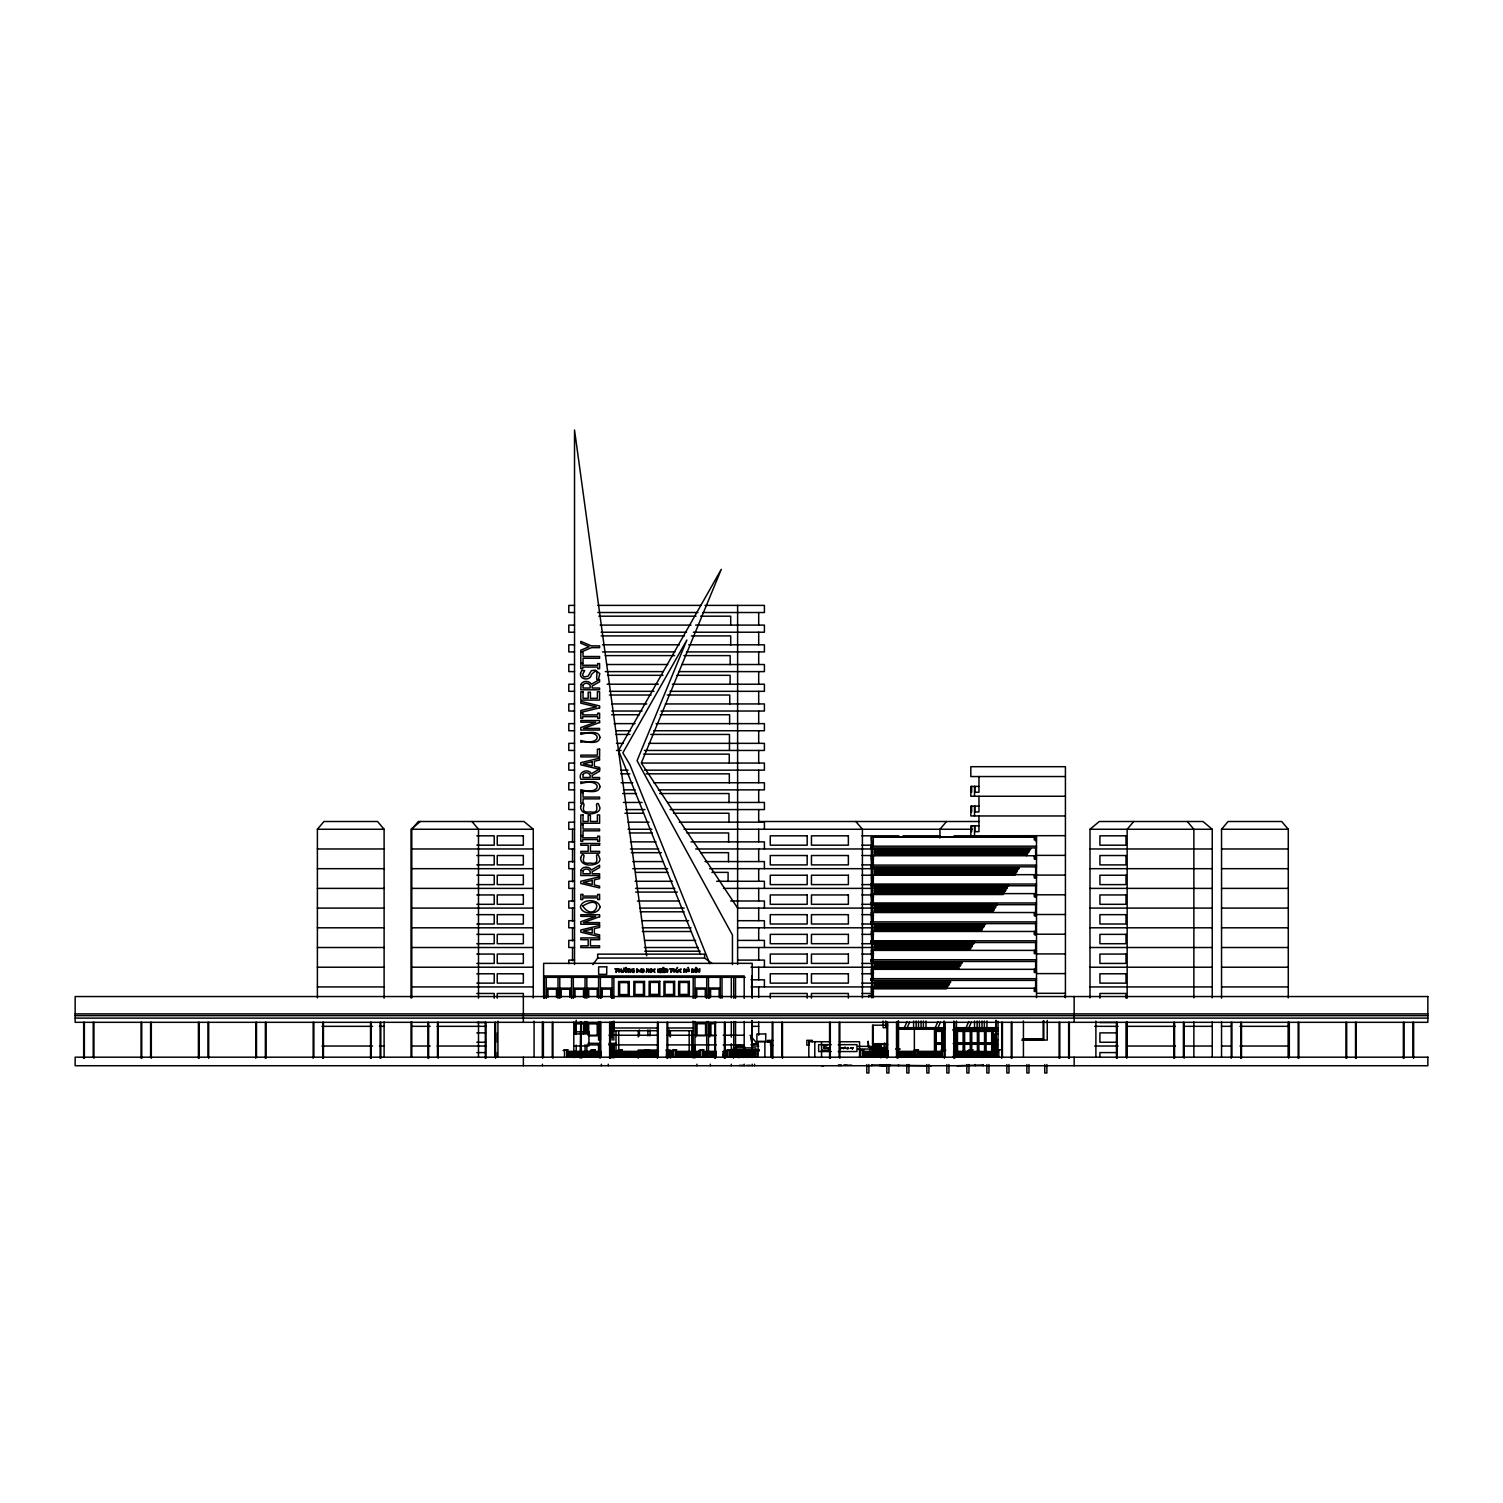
<?xml version="1.0" encoding="UTF-8"?>
<svg xmlns="http://www.w3.org/2000/svg" width="1503" height="1503" viewBox="0 0 1503 1503"><rect width="100%" height="100%" fill="white"/><g stroke="black" fill="none" stroke-linecap="round" stroke-linejoin="round"><path stroke-width="1.5" d="M826.932 1045.524C825.297 1046.821 826.763 1045.017 827.063 1045.449M826.462 1048.23L827.477 1047.873M828.021 1050.541L829.769 1050.259M826.312 1047.629C823.982 1049.752 827.552 1046.933 827.834 1048.793M827.552 1047.854L828.811 1048.793L828.097 1048.004M823.776 1050.729L824.94 1050.259M580.083 1058.037L580.797 1021.627L581.511 1058.037M852.182 1048.474L851.262 1047.779L852.502 1048.587M904.336 1027.808L907.079 1021.552M907.192 1027.695L909.653 1022.078M935.185 1027.808L937.928 1021.552M938.041 1027.695L940.502 1022.078M966.016 1027.808L968.759 1021.552M968.89 1027.695L971.351 1022.078M700.398 954.518L618.503 750.448L721.29 569.336L641.293 763.054L737.616 908.094L873.224 908.094M897.873 1021.232L897.141 1022.491M897.648 1025.985L897.648 1021.627M898.005 1043.589L897.648 1049.056M958.144 969.416L958.97 968.026L874.22 968.026L874.22 969.416M985.667 923.65L984.841 925.04L874.22 925.04L874.22 923.65M1026.549 855.695L1027.394 854.305L874.22 854.305L874.22 855.695M733.483 1049.564L738.743 1045.994L745.15 1047.629M581.473 1022.153L580.102 1022.153M592.896 964.607L597.668 958.069L597.668 954.142L704.625 954.142L704.625 958.069L712.103 963.517M317.396 997.86L317.396 829.261L323.953 821.502L377.554 821.502L384.11 829.261L384.11 998.161M411.784 997.86L411.784 829.261L418.341 821.502L523.983 821.502L533.264 829.261L533.264 997.86M946.514 821.502L939.957 829.261L939.957 838.035M1133.713 821.502L1127.156 829.261L1127.156 998.161M1221.544 998.161L1221.544 829.261L1228.101 821.502L1281.702 821.502L1288.278 829.261L1288.278 997.86M660.23 968.853L658.746 970.468L660.324 972.441L660.475 968.853M420.295 821.502L411.014 829.261L411.014 997.86M1089.994 997.86L1089.994 829.261L1099.275 821.502L1202.964 821.502L1212.245 829.261L1212.245 997.86M599.603 768.954L591.431 773.688C587.786 767.751 577.622 772.035 580.816 779.268L599.603 779.268L599.603 777.502L592.144 777.502L592.144 775.473L599.603 771.246L599.603 767.545L594.361 766.342L594.361 761.251L599.603 760.048L599.603 758.17L580.816 762.66L580.816 764.839L599.603 769.329M736.188 1046.539L738.743 1045.637M580.816 652.152L591.562 647.643L599.603 647.643L599.603 645.877L591.299 645.877L580.816 641.368L580.816 643.246L589.101 646.741L580.816 650.179L580.816 662.748L583.032 662.748L583.032 658.276L599.603 658.276L599.603 656.51L583.032 656.51L583.032 652.039L580.816 652.039M827.815 1050.822L825.88 1050.409M829.994 1048.718L828.98 1048.211L829.994 1047.723M735.982 1045.975L740.115 1045.524M879.18 1056.571L879.18 1044.491L879.18 1056.797M1036.506 997.597L1036.506 836.833L873.299 837.209L873.299 846.189M574.522 605.39L568.792 605.39L568.792 612.51L574.522 612.51M597.818 605.39L701.225 605.39M704.982 605.39L764.407 605.39L764.407 612.51L702.652 612.51M597.818 612.51L697.993 612.51M598.852 616.192L696.002 616.192M700.642 616.192L730.702 616.192L730.702 625.342M574.522 625.098L568.792 625.098L568.792 632.218L574.522 632.218M600.148 625.098L691.004 625.098M695.664 625.098L764.407 625.098L764.407 632.218L693.334 632.218M601.106 632.218L686.552 632.218M601.162 635.901L684.447 635.901M691.38 635.901L730.702 635.901L730.702 645.05M574.522 644.806L568.792 644.806L568.792 651.907L574.522 651.907M602.478 644.806L679.356 644.806M688.675 644.806L764.407 644.806L764.407 651.907L686.345 651.907M602.478 651.907L674.922 651.907M605.258 655.609L674.64 655.609M683.903 655.609L730.176 655.609L730.176 664.758M574.522 664.514L568.792 664.514L568.792 671.616L574.522 671.616M607.137 664.514L667.708 664.514M681.686 664.514L764.407 664.514L764.407 671.616L679.356 671.616M605.296 671.616L663.048 671.616M607.513 675.317L663.03 675.317M676.914 675.317L730.12 675.317L730.12 684.466M574.522 684.222L568.792 684.222L568.792 691.324L574.522 691.324M607.137 684.222L658.389 684.222M672.367 684.222L764.407 684.222L764.407 691.324L670.037 691.324M609.466 691.324L654.012 691.324M609.448 695.025L651.1 695.025M667.294 695.025L729.744 695.025L729.744 704.174M574.522 703.93L568.792 703.93L568.792 711.032L574.522 711.032M611.796 703.93L646.741 703.93M665.378 703.93L764.407 703.93L764.407 711.032L660.982 711.032M611.796 711.032L642.082 711.032M611.646 714.733L639.395 714.733M660.212 714.733L729.613 714.733L729.613 723.882M574.522 723.638L568.792 723.638L568.792 730.74L574.522 730.74M614.126 723.638L635.093 723.638M656.059 723.638L764.407 723.638L764.407 730.74L653.73 730.74M616.455 730.74L630.602 730.74M616.117 734.441L630.001 734.441M650.818 734.441L729.462 734.441L729.462 750.448M574.522 743.346L568.792 743.346L568.792 750.448L574.522 750.448M616.455 743.346L623.444 743.346M649.071 743.346L764.407 743.346L764.407 750.448L644.411 750.448M616.455 750.448L621.115 750.448M643.679 754.149L729.274 754.149L729.274 763.299M574.522 763.054L568.792 763.054L568.792 770.156L574.522 770.156M642.082 763.054L764.407 763.054L764.407 770.156L644.411 770.156M621.058 770.156L628.104 770.156M620.607 773.838L629.87 773.838M646.065 773.838L729.331 773.838L729.331 782.988M1065.42 776.544L970.825 776.544L970.825 766.699L1065.42 766.699L1065.42 997.691M574.522 782.744L568.792 782.744L568.792 789.864L574.522 789.864M621.115 782.744L632.763 782.744M653.73 782.744L764.407 782.744L764.407 789.864L658.389 789.864M978.96 786.407L970.825 786.407L970.825 796.252L1065.42 796.252M623.444 789.864L635.187 789.864M622.618 793.546L636.502 793.546M659.629 793.546L729.03 793.546L729.03 802.696M574.522 802.452L568.792 802.452L568.792 809.572L574.522 809.572M623.444 802.452L642.082 802.452M667.708 802.452L764.407 802.452L764.407 809.572L670.037 809.572M978.96 806.115L970.825 806.115L970.825 815.96L1065.42 815.96M625.774 809.572L644.994 809.572M624.891 813.255L643.397 813.255M673.476 813.255L728.993 813.255L728.993 822.404M759.071 821.502L979.073 821.502M574.522 822.16L568.792 822.16L568.792 829.261L574.522 829.261M628.104 822.16L649.071 822.16M679.356 822.16L764.407 822.16L764.407 829.261M978.96 825.823L970.825 825.823L970.825 835.668M317.396 829.261L384.11 829.261M411.784 829.261L533.264 829.261M628.104 829.261L651.851 829.261M684.015 829.261L972.253 829.261M1089.994 829.261L1212.245 829.261M1221.544 829.261L1288.278 829.261M629.156 832.963L652.283 832.963M686.984 832.963L728.617 832.963L728.617 842.112M476.827 835.818L494.224 835.818L494.224 845.193L476.827 845.193M861.877 835.818L898.794 835.818M903.059 835.818L939.976 835.818M953.973 835.818L1065.42 835.668M871.383 921.903L871.383 837.209L871.872 846.189M871.383 837.209L1036.506 837.209M1036.506 839.952L1034.252 839.952L1034.252 836.814M574.522 841.868L568.792 841.868L568.792 848.97L574.522 848.97M630.433 841.868L656.059 841.868M691.004 841.868L764.407 841.868L764.407 848.97M861.877 845.193L873.412 845.193M1036.506 846.189L870.782 846.189L870.782 847.899L1036.506 847.899M317.396 848.97L384.11 848.97M411.784 848.97L533.264 848.97M630.433 848.97L658.69 848.97M695.664 848.97L873.224 848.97M1089.994 848.97L1212.245 848.97M1221.544 848.97L1288.278 848.97M631.316 852.671L661.395 852.671M700.717 852.671L728.485 852.671L728.485 861.82M476.827 855.526L494.224 855.526L494.224 864.901L476.827 864.901M861.877 855.526L873.412 855.526M1037.389 855.376L1065.42 855.376M871.383 855.752L1036.3 855.752L1036.3 858.889M871.383 856.146L871.872 865.108M871.383 858.889L873.525 858.889M1036.506 858.889L1034.252 858.889L1034.252 855.752M574.522 861.576L568.792 861.576L568.792 868.678L574.522 868.678M632.763 861.576L663.048 861.576M704.982 861.576L764.407 861.576L764.407 868.678M861.877 864.901L873.412 864.901M1036.506 865.108L870.782 865.108L870.782 866.836L1036.506 866.836M317.396 868.678L384.11 868.678M411.784 868.678L533.264 868.678M632.763 868.678L667.708 868.678M709.641 868.678L873.224 868.678M1089.994 868.678L1212.245 868.678M1221.544 868.678L1288.278 868.678M635.562 872.379L667.952 872.379M711.896 872.379L728.091 872.379L728.091 881.528M871.383 874.671L1036.3 874.671L1036.3 877.808M476.827 875.234L494.224 875.234L494.224 884.609L476.827 884.609M861.877 875.234L873.412 875.234M1037.389 875.084L1065.42 875.084M871.383 877.808L873.525 877.808M1036.506 877.808L1034.252 877.808L1034.252 874.671M574.522 881.284L568.792 881.284L568.792 888.386L574.522 888.386M635.093 881.284L672.367 881.284M716.649 881.284L764.407 881.284L764.407 888.386M1036.506 884.046L870.782 884.046L870.782 885.755L1036.506 885.755M861.877 884.609L873.412 884.609M317.396 888.386L384.11 888.386M411.784 888.386L533.264 888.386M635.544 888.386L674.866 888.386M723.469 888.386L873.224 888.386M1089.994 888.386L1212.245 888.386M1221.544 888.386L1288.278 888.386M635.675 892.087L677.308 892.087M871.383 893.609L1036.3 893.609L1036.3 896.746M871.383 894.003L871.872 902.965M476.827 894.943L494.224 894.943L494.224 904.318L476.827 904.318M861.877 894.943L873.412 894.943M1037.389 894.792L1065.42 894.792M871.383 896.746L873.525 896.746M1036.506 896.746L1034.252 896.746L1034.252 893.609M574.522 900.992L568.792 900.992L568.792 908.094L574.522 908.094M637.422 900.992L679.356 900.992M730.627 900.992L764.407 900.992L764.407 908.094M1036.506 902.965L870.782 902.965L870.782 904.693L1036.506 904.693M861.877 904.318L873.412 904.318M317.396 908.094L384.11 908.094M411.784 908.094L533.264 908.094M639.752 908.094L684.166 908.094M1089.994 908.094L1212.245 908.094M1221.544 908.094L1288.278 908.094M640.203 911.795L684.147 911.795M871.383 912.528L1036.3 912.528L1036.3 915.665M871.383 912.922L871.872 921.903M476.827 914.651L494.224 914.651L494.224 924.007L476.827 924.007M861.877 914.651L873.412 914.651M1037.389 914.5L1065.42 914.5M871.383 915.665L873.525 915.665M1036.506 915.665L1034.252 915.665L1034.252 912.528M574.522 920.7L568.792 920.7L568.792 927.802L574.522 927.802M642.082 920.7L688.675 920.7M737.616 920.7L764.407 920.7L764.407 927.802M1036.506 921.903L870.782 921.903L870.782 923.612L1036.506 923.612M861.877 924.007L873.412 924.007M317.396 927.802L384.11 927.802M411.784 927.802L533.264 927.802M642.082 927.802L691.079 927.802M737.616 927.802L873.224 927.802M1089.994 927.802L1212.245 927.802M1221.544 927.802L1288.278 927.802M642.439 931.503L691.023 931.503M871.383 931.465L1036.3 931.465L1036.3 934.584M871.383 931.86L871.872 940.822M476.827 934.359L494.224 934.359L494.224 943.715L476.827 943.715M861.877 934.359L873.412 934.359M1037.389 934.208L1065.42 934.208M871.383 934.584L873.525 934.584M1036.506 934.584L1034.252 934.584L1034.252 931.465M574.522 940.408L568.792 940.408L568.792 947.51L574.522 947.51M644.411 940.408L695.664 940.408M737.616 940.408L764.407 940.408L764.407 947.51M1036.506 940.822L870.782 940.822L870.782 942.531L1036.506 942.531M874.22 941.686L974.827 941.686M861.877 943.715L873.412 943.715M317.396 947.51L384.11 947.51M411.784 947.51L533.264 947.51M644.411 947.51L697.993 947.51M737.616 947.51L873.224 947.51M1089.994 947.51L1212.245 947.51M1221.544 947.51L1288.278 947.51M871.383 950.384L1036.3 950.384L1036.3 953.522M871.383 950.779L871.872 959.741M644.712 951.211L700.229 951.211M871.383 953.522L873.525 953.522M1036.506 953.522L1034.252 953.522L1034.252 950.384M476.827 954.067L494.224 954.067L494.224 963.423L476.827 963.423M861.877 954.067L873.412 954.067M1037.389 953.917L1065.42 953.917M597.668 958.069L704.625 958.069M1036.506 959.741L870.782 959.741L870.782 961.469L1036.506 961.469M574.522 960.098L568.792 960.098L568.792 963.667M737.616 960.098L764.407 960.098L764.407 967.218M861.877 963.423L873.412 963.423M317.396 967.218L384.11 967.218M411.784 967.218L533.264 967.218M751.012 967.218L873.224 967.218M1089.994 967.218L1212.245 967.218M1221.544 967.218L1288.278 967.218M624.064 968.139L623.52 971.99L621.622 972.328L621.096 968.853L622.618 972.103L624.064 968.157M871.383 969.322L1036.3 969.322L1036.3 972.441M871.383 969.717L871.872 978.678M871.383 972.441L873.525 972.441M1036.506 972.441L1034.252 972.441L1034.252 969.322M1037.389 973.606L1065.42 973.606M476.827 973.775L494.224 973.775L494.224 983.131L476.827 983.131M861.877 973.775L873.412 973.775M543.635 975.954L744.192 975.954L744.192 998.387M543.635 977.326L745.225 977.326M1036.506 978.678L870.782 978.678L870.782 980.388L1036.506 980.388M751.012 979.806L764.407 979.806L764.407 986.926M861.877 983.131L873.412 983.131M317.396 986.926L384.11 986.926M411.784 986.926L533.264 986.926M751.012 986.926L873.224 986.926M1089.994 986.926L1212.245 986.926M1221.544 986.926L1288.278 986.926M720.219 988.016L709.529 988.016L709.529 998.142M598.326 988.147L587.617 988.147L587.617 996.226M871.383 988.241L1036.3 988.241L1036.3 991.379M871.383 988.636L871.872 997.597M871.383 991.379L873.525 991.379M1036.506 991.379L1034.252 991.379L1034.252 988.241M1037.389 993.314L1065.42 993.314M476.827 993.464L494.224 993.464L494.224 998.161M861.877 993.464L873.412 993.464M873.525 995.512L868.866 995.512L868.866 997.053M75.15 1013.886L1427.85 1013.886M75.15 1015.652L1427.85 1015.652M75.15 1018.113L1427.85 1018.113M476.827 1022.547L485.525 1022.547M573.902 1022.773L584.611 1022.773L584.611 1032.88M598.326 1022.773L587.617 1022.773L587.617 1032.88M706.673 1022.641L695.964 1022.641L695.964 1036.807M716.236 1022.641L709.829 1022.641L709.829 1036.807M1099.914 1022.547L1117.311 1022.547M715.184 1023.731L710.919 1023.731L710.919 1035.717L715.184 1035.717M887.691 1025.196L872.529 1025.196L872.529 1044.397L887.691 1044.397M321.98 1026.324L372.612 1026.324M379.507 1026.324L384.11 1026.324M411.784 1026.324L430.196 1026.324M437.091 1026.324L486.352 1026.324M751.669 1026.324L758.696 1026.324M1094.691 1026.324L1118.138 1026.324M1127.156 1026.324L1175.459 1026.324M1184.665 1026.324L1212.245 1026.324M1221.544 1026.324L1230.75 1026.324M1239.956 1026.324L1288.278 1026.324M898.531 1027.695L944.88 1027.695M953.879 1027.695L998.011 1027.695M613.976 1027.996L658.22 1027.996M667.539 1027.996L693.146 1027.996M898.531 1028.728L944.88 1028.728M954.067 1028.728L998.03 1028.728M898.531 1028.841L934.471 1028.841L934.471 1056.477M934.471 1029.593L943.677 1029.593M952.883 1029.593L996.639 1029.593M658.22 1030.701L613.976 1030.701L613.976 1021.157M667.539 1030.701L693.146 1030.701M953.146 1030.645L997.785 1030.645M997.879 1031.396L993.182 1031.396L993.182 1042.8M573.808 1031.828L588.951 1031.828L588.951 1045.956L573.808 1045.956M574.841 1031.979L576.213 1031.979M574.841 1032.336L576.213 1032.204M574.841 1032.73L576.213 1032.599M476.827 1032.88L485.525 1032.88M574.841 1033.087L576.213 1032.956M1117.311 1032.88L1099.914 1032.88L1099.914 1042.255L1117.311 1042.255M573.808 1033.914L588.951 1033.914M998.048 1033.876L994.761 1033.876L994.761 1056.59M587.992 1035.248L599.829 1035.248M608.997 1035.248L658.051 1035.248M667.276 1035.248L716.255 1035.248M723.225 1035.248L744.192 1035.248M994.761 1038.291L994.761 1043.383M1022.472 1038.78L1043.157 1038.78L1043.157 1021.007M998.048 1039.606L995.756 1039.606L995.756 1020.424M1023.862 1039.437L1043.815 1039.437L1043.815 1020.706M1021.683 1040.095L1047.234 1040.095L1047.234 1020.387M772.824 1040.395L767.488 1040.395L767.488 1041.917L770.551 1041.917L770.551 1045.243L772.824 1045.243M830.501 1041.748L808.821 1041.673L808.821 1056.985M839.444 1041.748L859.566 1041.748L859.566 1057.473M996.696 1041.673L996.451 1055.651M476.827 1042.255L485.525 1042.255M587.992 1043.326L599.659 1043.326M608.997 1043.326L616.005 1043.326M872.529 1043.702L886.939 1043.702M935.505 1043.552L942.437 1043.552M953.146 1043.552L996.001 1043.552M750.899 1044.886L757.437 1044.003L752.195 1044.04L750.598 1037.352M994.761 1044.228L994.761 1047.422M831.253 1044.66L818.647 1044.66L818.647 1051.555L831.253 1051.555M838.261 1044.66L856.954 1044.66L856.954 1051.555L838.261 1051.555M994.516 1044.529L998.048 1044.491M587.974 1044.886L599.753 1044.886M608.734 1044.886L658.013 1044.886M667.276 1044.886L716.217 1044.886M723.225 1044.886L744.192 1044.886M321.98 1046.032L372.612 1046.032M379.507 1046.032L384.11 1046.032M411.784 1046.032L430.196 1046.032M437.091 1046.032L486.352 1046.032M612.078 1046.144L613.863 1046.032M693.184 1046.144L694.968 1046.032M737.616 1046.032L742.294 1046.032M751.669 1046.032L758.696 1046.032M824.922 1046.163L823.156 1045.449L824.752 1046.163M1094.691 1046.032L1118.138 1046.032M1127.156 1046.032L1175.459 1046.032M1184.665 1046.032L1212.245 1046.032M1221.544 1046.032L1230.75 1046.032M1239.956 1046.032L1288.278 1046.032M612.078 1046.483L613.863 1046.483M693.184 1046.483L694.968 1046.483M858.025 1046.37L871.608 1046.37L871.608 1049M612.078 1047.027L613.863 1047.027M693.184 1047.027L694.968 1047.027M870.087 1047.516L886.357 1047.516M612.078 1047.779L613.863 1047.779M693.184 1047.779L694.968 1047.779M839.895 1047.647C841.924 1046.858 842.338 1049.432 841.116 1048.004L839.895 1048.793M850.961 1047.647L850.698 1048.305M823.419 1047.873L825.203 1048.793L824.039 1047.647M843.747 1048.38C846.114 1047.478 840.421 1048.812 843.352 1047.647M612.078 1048.681L613.863 1048.681M693.184 1048.681L694.968 1048.681M843.465 1048.793L843.465 1047.647M858.025 1049L886.357 1049.056M895.675 1049.056L900.316 1049.056M759.353 1049.676L731.679 1049.676L731.679 1050.86L759.353 1050.86M612.078 1049.733L613.863 1049.733M693.184 1049.733L694.968 1049.733M758.151 1049.845L753.623 1049.845L758.151 1050.428M859.566 1049.845L864.093 1049.845L859.566 1050.428M945.631 1049.845L941.122 1049.845L945.631 1050.428M656.623 1050.052L638.268 1050.052L638.268 1058.15M665.791 1050.052L670.376 1050.052L670.376 1058.15M826.143 1050.465L827.815 1050.372M826.011 1050.822L827.815 1050.71M888.198 1050.653L872.773 1050.503L881.04 1050.822M658.596 1051.142L650.066 1051.142L650.066 1057.135M755.37 1051.217L752.515 1051.217L752.515 1053.49L755.37 1053.49M566.687 1051.461L591.694 1051.461M593.873 1051.461L600.693 1051.461M609.786 1051.461L618.879 1051.461M621.058 1051.461L646.065 1051.461M648.244 1051.461L657.337 1051.461M666.43 1051.461L673.25 1051.461M675.429 1051.461L700.436 1051.461M702.615 1051.461L716.255 1051.461M723.056 1051.461L727.602 1051.461M729.8 1051.461L754.788 1051.461M862.91 1051.461L887.916 1051.461M896.915 1051.461L915.102 1051.461M917.281 1051.461L942.287 1051.461M953.56 1051.461L969.473 1051.461M971.652 1051.461L996.696 1051.555M566.687 1051.649L591.694 1051.649M593.873 1051.649L600.693 1051.649M609.786 1051.649L618.879 1051.649M621.058 1051.649L646.065 1051.649M648.244 1051.649L657.337 1051.649M666.43 1051.649L673.25 1051.649M675.429 1051.649L700.436 1051.649M702.615 1051.649L716.255 1051.649M723.056 1051.649L727.602 1051.649M729.8 1051.649L754.788 1051.649M862.91 1051.649L888.198 1051.837M896.915 1051.649L915.102 1051.649M917.281 1051.649L942.287 1051.649M953.56 1051.649L969.473 1051.649M971.652 1051.649L996.696 1051.856M476.827 1052.588L485.525 1052.588M1117.311 1052.588L1099.914 1052.588L1099.914 1057.267M566.687 1053.922L591.694 1053.922M593.873 1053.922L600.693 1053.922M609.786 1053.922L618.879 1053.922M621.058 1053.922L646.065 1053.922M648.244 1053.922L657.337 1053.922M666.43 1053.922L673.25 1053.922M675.429 1053.922L700.436 1053.922M702.615 1053.922L716.255 1053.922M723.056 1053.922L727.602 1053.922M729.8 1053.922L755.727 1053.847M862.91 1053.922L887.916 1053.922M896.915 1053.922L915.102 1053.922M917.281 1053.922L942.287 1053.922M953.56 1053.922L969.473 1053.922M971.652 1053.922L996.696 1053.979M566.687 1054.11L591.694 1054.11M593.873 1054.11L600.693 1054.11M609.786 1054.11L618.879 1054.11M621.058 1054.11L646.065 1054.11M648.244 1054.11L657.337 1054.11M666.43 1054.11L673.25 1054.11M675.429 1054.11L700.436 1054.11M702.615 1054.11L716.255 1054.11M723.056 1054.11L727.602 1054.11M729.8 1054.11L755.37 1054.204M862.91 1054.11L888.198 1054.223M896.915 1054.11L915.102 1054.11M917.281 1054.11L942.287 1054.11M953.56 1054.11L969.473 1054.11M971.652 1054.11L996.696 1054.336M566.687 1054.993L591.694 1054.993M593.873 1054.993L600.693 1054.993M609.786 1054.993L618.879 1054.993M621.058 1054.993L646.065 1054.993M648.244 1054.993L657.337 1054.993M666.43 1054.993L673.25 1054.993M675.429 1054.993L700.436 1054.993M702.615 1054.993L716.255 1054.993M723.056 1054.993L727.602 1054.993M729.8 1054.993L754.788 1054.993M862.91 1054.993L887.916 1054.993M896.915 1054.993L915.102 1054.993M917.281 1054.993L942.287 1054.993M953.56 1054.993L969.473 1054.993M971.652 1054.993L996.696 1054.805M566.687 1055.2L591.694 1055.2M593.873 1055.2L600.693 1055.2M609.786 1055.2L618.879 1055.2M621.058 1055.2L646.065 1055.2M648.244 1055.2L657.337 1055.2M666.43 1055.2L673.25 1055.2M675.429 1055.2L700.436 1055.2M702.615 1055.2L716.255 1055.2M723.056 1055.2L727.602 1055.2M729.8 1055.2L754.788 1055.2M862.91 1055.2L887.916 1055.2M896.915 1055.2L915.102 1055.2M917.281 1055.2L942.287 1055.2M953.56 1055.2L969.473 1055.2M971.652 1055.2L996.696 1055.294M888.198 1055.407L877 1055.407L877 1050.653M870.237 1055.857L885.737 1055.857M957.467 1055.726L963.122 1055.726L963.122 1044.303L957.467 1044.303L957.712 1057.285M971.765 1055.726L977.401 1055.726L977.401 1044.303L971.765 1044.303L971.652 1056.496M566.687 1056.102L591.694 1056.102M593.873 1056.102L600.693 1056.102M609.786 1056.102L618.879 1056.102M621.058 1056.102L646.065 1056.102M648.244 1056.102L657.337 1056.102M666.43 1056.102L673.25 1056.102M675.429 1056.102L700.436 1056.102M702.615 1056.102L716.255 1056.102M723.056 1056.102L727.602 1056.102M729.8 1056.102L754.788 1056.102M862.91 1056.102L887.916 1056.102M896.915 1056.102L915.102 1056.102M917.281 1056.102L942.287 1056.102M953.56 1056.102L969.473 1056.102M971.652 1056.102L996.658 1056.102M566.687 1056.29L591.694 1056.29M593.873 1056.29L600.693 1056.29M609.786 1056.29L618.879 1056.29M621.058 1056.29L646.065 1056.29M648.244 1056.29L657.337 1056.29M666.43 1056.29L673.25 1056.29M675.429 1056.29L700.436 1056.29M702.615 1056.29L716.255 1056.29M723.056 1056.29L727.602 1056.29M729.8 1056.29L754.788 1056.29M862.91 1056.29L888.386 1056.477M896.915 1056.29L943.039 1056.477M953.146 1056.477L996.658 1056.29M883.708 1056.609L888.198 1056.609M566.687 1057.267L591.694 1057.267M593.873 1057.267L600.693 1057.267L600.768 1022.322M609.786 1057.267L618.879 1057.267M621.058 1057.267L646.065 1057.267M648.244 1057.267L657.337 1057.267M666.43 1057.267L673.25 1057.267M675.429 1057.267L700.436 1057.267M702.615 1057.267L716.255 1057.267M723.056 1057.267L727.602 1057.267M729.8 1057.267L754.788 1057.267M862.91 1057.267L888.386 1057.248M896.915 1057.267L942.287 1057.267M953.56 1057.267L996.658 1057.267M871.665 1064.969L931.428 1065.74M983.169 1064.969L956.96 1065.74M838.373 1065.176L841.379 1065.176M848.274 1065.195L851.731 1065.195M739.288 1065.383L743.346 1065.383M746.446 1065.383L750.485 1065.383M838.092 1065.458L841.68 1065.458M1035.811 837.209L1036.3 841.699M871.665 1057.097L876.305 1057.304M738.687 1045.524L745.15 1047.272M740.058 1045.637L744.624 1048.173M898.005 1023.336L897.291 1024.595M898.005 1024.351L897.141 1025.516M897.873 1044.529L897.291 1045.863M1187.314 821.502L1193.87 829.261L1193.87 997.86M855.827 821.502L862.403 829.261L862.403 997.86M471.942 821.502L478.499 829.261L478.499 998.161M750.091 1035.229L757.437 1044.04M709.773 963.705L629.889 764.651L622.843 752.853L686.871 640.015L637.047 760.706L732.449 935.035L732.449 964.569M642.626 972.441C642.476 963.517 638.399 974.602 640.428 971.445L642.119 972.441C647.06 972.591 641.706 964.644 642.833 972.441M646.685 955.852L574.522 430.008L574.522 964.494M1413.628 1022.322L1413.628 1058.3M1412.933 1022.322L1412.933 1057.191M1404.065 1022.322L1404.065 1058.3M1403.351 1022.322L1403.351 1058.3M1356.251 1022.322L1356.251 1058.3M1355.537 1022.322L1355.537 1058.3M1346.688 1022.322L1346.688 1058.3M1345.974 1022.322L1345.974 1058.3M1298.874 1022.322L1298.874 1058.3M1298.16 1022.322L1298.16 1058.3M1289.311 1022.322L1289.311 1057.191M1288.597 1022.322L1288.597 1058.3M1288.278 1021.946L1288.278 1056.985M1241.497 1022.322L1241.497 1058.3M1240.783 1022.322L1240.783 1058.3M1231.934 1022.322L1231.934 1057.191M1231.22 1022.322L1231.22 1058.3M1221.544 1021.946L1221.544 1057.267M1212.245 1021.946L1212.245 1056.985M1193.87 1021.946L1193.87 1056.985M1184.12 1022.322L1184.12 1058.3M1183.406 1022.322L1183.406 1057.191M1174.557 1022.322L1174.557 1058.3M1173.843 1022.322L1173.843 1058.3M1127.156 1021.946L1127.156 1056.985M1126.743 1022.322L1126.743 1058.3M1126.01 998.161L1126.01 993.464L1099.914 993.464L1099.914 998.161M1126.029 1022.322L1126.029 1057.191M1117.18 1022.322L1117.18 1058.3M1116.466 1022.322L1116.466 1058.3M1095.894 1021.157L1095.894 1056.365M1074.157 996.545L1074.157 1022.322M1074.157 1057.191L1074.157 1065.74M1069.366 1022.322L1069.366 1058.3M1068.652 1022.322L1068.652 1058.3M1064.913 995.512L1064.913 997.053M1059.803 1022.322L1059.803 1058.3M1059.089 1022.322L1059.089 1058.3M1046.877 1064.537L1046.877 1072.992L1044.754 1072.992L1044.754 1064.537M1035.642 847.899L1035.642 858.889M1035.642 866.836L1035.642 877.808M1035.642 885.755L1035.642 896.746M1035.642 904.693L1035.642 915.665M1035.642 923.612L1035.642 934.584M1035.642 942.531L1035.642 953.522M1035.642 961.469L1035.642 972.441M1035.642 980.388L1035.642 991.379M1034.947 855.752L1034.947 858.889M1034.947 874.671L1034.947 877.808M1034.947 893.609L1034.947 896.746M1034.947 912.528L1034.947 915.665M1034.947 931.465L1034.947 934.584M1034.947 950.384L1034.947 953.522M1034.947 969.322L1034.947 972.441M1034.947 988.241L1034.947 991.379M1028.973 1064.537L1028.973 1072.992L1026.868 1072.992L1026.868 1064.537M1023.43 1020.988L1023.43 1056.477M1011.989 1022.322L1011.989 1058.3M1011.275 1022.322L1011.275 1058.3M1008.964 1064.537L1008.964 1072.992L1006.86 1072.992L1006.86 1064.537M1002.426 1022.322L1002.426 1057.191M1001.712 1022.322L1001.712 1058.3M998.837 1050.447L998.837 1056.496M998.048 1021.288L998.048 1051.612M996.696 1039.606L996.696 1056.496M996.188 1020.424L996.188 1056.496M994.516 1047.704L994.516 1055.463M993.182 1044.303L993.182 1055.726M992.431 1030.645L992.431 1056.477M988.955 1064.537L988.955 1072.992L986.851 1072.992L986.851 1064.537M986.926 1020.988L986.926 1027.695M985.292 1030.645L985.292 1056.477M984.352 1020.988L984.352 1027.695M983.169 1057.417L983.169 1054.505L982.492 1057.248M983.169 1064.612L983.169 1065.74M982.023 1020.988L982.023 1027.695M979.449 1020.988L979.449 1027.695M978.96 776.544L978.96 792.231L974.865 792.231L974.865 786.407M978.96 796.252L978.96 811.939L974.865 811.939L974.865 806.115M978.96 815.96L978.96 831.647L974.865 831.647L974.865 825.823M978.152 1030.645L978.152 1056.477M977.119 1020.988L977.119 1027.695M975.297 1064.481L975.297 1065.74M974.508 786.407L974.508 796.252M974.508 806.115L974.508 815.96M974.508 825.823L974.508 835.668M974.526 1020.988L974.526 1027.695M971.671 786.407L971.671 792.231M971.671 806.115L971.671 811.939M971.671 825.823L971.671 831.647M971.013 1030.645L971.013 1056.477M969.473 1050.447L969.473 1056.496M968.947 1064.537L968.947 1072.992L966.842 1072.992L966.842 1064.537M963.874 1030.645L963.874 1056.477M956.96 1054.355L956.96 1057.342M956.716 1030.645L956.716 1056.477M956.453 1020.988L956.453 1027.695M955.964 1031.396L955.964 1042.8M955.964 1044.303L955.964 1055.726M954.612 1022.322L954.612 1058.3M953.879 1020.988L953.898 1058.3M948.938 1064.537L948.938 1072.992L946.834 1072.992L946.834 1064.537M945.049 1022.322L945.049 1057.191M944.335 1022.322L944.335 1058.3M944.072 1020.988L944.072 1027.695M943.189 1031.396L943.189 1042.8M943.189 1044.303L943.189 1051.161M942.437 1056.477L942.437 1030.645L935.505 1030.645L935.505 1056.477M942.287 1050.447L942.287 1056.496M931.428 1054.355L931.428 1057.285M930.282 1054.355L930.282 1057.285M928.929 1064.537L928.929 1072.992L926.825 1072.992L926.825 1064.537M925.998 1020.988L925.998 1027.695M923.406 1020.988L923.406 1027.695M921.076 1020.988L921.076 1027.695M918.502 1020.988L918.502 1027.695M917.281 1050.447L917.281 1056.496M916.172 1020.988L916.172 1027.695M915.102 1050.447L915.102 1056.496M914.369 1028.841L914.369 1056.477M913.599 1020.988L913.599 1027.695M908.92 1064.537L908.92 1072.992L906.816 1072.992L906.816 1064.537M900.992 1027.695L900.992 1028.728M898.531 1020.875L898.531 1057.755M898.531 1064.612L898.531 1065.74M897.235 1022.322L897.235 1058.3M896.521 1022.322L896.521 1057.191M889.889 1064.744L881.641 1064.744M889.889 1065.909L881.641 1065.909M888.912 1064.537L888.912 1072.992L886.808 1072.992L886.808 1064.537M887.672 1022.322L887.672 1057.191M886.958 1022.322L886.958 1058.3M885.699 1020.988L885.699 1027.695L883.125 1027.695L883.125 1020.988M884.816 1043.251L884.816 1049.056M884.271 1043.251L884.271 1049.056M881.04 1044.397L872.773 1044.397M881.04 1047.29L872.773 1047.29M881.04 1054.035L872.773 1054.035M880.739 1044.397L880.739 1057.887M880.739 1064.612L880.739 1065.74M879.668 1044.397L879.668 1055.632M879.668 1064.612L879.668 1065.74M878.316 1045.186L878.316 1056.609M876.831 1045.186L876.831 1049.056M876.305 1045.186L876.305 1049.056M873.299 855.752L873.299 865.108M873.299 874.671L873.299 884.046M873.299 893.609L873.299 902.965M873.299 912.528L873.299 921.903M873.299 931.465L873.299 940.822M873.299 950.384L873.299 959.741M873.299 969.322L873.299 978.678M873.299 988.241L873.299 997.597M873.018 1025.196L873.018 1043.702M872.473 847.899L872.416 865.108M872.473 866.836L872.416 884.046M872.473 885.755L872.416 902.965M872.473 904.693L872.416 921.903M872.473 923.612L872.416 940.822M872.473 942.531L872.416 959.741M872.473 961.469L872.416 978.678M872.473 980.388L872.416 997.597M872.529 1057.417L872.529 1049.338L871.665 1057.248M871.872 875.065L871.872 884.046M871.665 1064.612L871.665 1065.74M871.608 923.612L871.608 997.597M869.711 1049L869.711 1057.379M868.866 1047.121L868.133 1041.222L868.321 1047.121M868.903 1064.537L868.903 1072.992L866.799 1072.992L866.799 1064.537M862.91 1050.447L862.91 1056.496M860.731 1050.447L860.731 1056.496M848.368 998.142L848.368 993.464L811.451 993.464L811.451 998.142M847.185 1064.875L843.859 1064.875M840.665 1047.647L840.665 1048.793M839.858 1022.322L839.858 1058.3M839.144 1022.322L839.144 1057.191M830.295 1022.322L830.295 1058.3M829.581 1022.322L829.581 1058.3M823.682 1065.74L821.521 1065.74M821.54 1041.673L821.559 1057.473M814.795 1041.673L814.795 1056.985M812.184 1041.842L812.184 1040.32L806.848 1040.32L806.848 1045.167L809.121 1045.167L809.121 1041.842M807.186 998.161L807.186 993.464L770.269 993.464L770.269 998.161M782.481 1022.322L782.481 1058.3M781.767 1022.322L781.767 1057.191M772.899 1022.322L772.899 1058.3M772.204 1022.322L772.204 1058.3M770.851 1057.06L770.851 1041.748L758.132 1041.748L758.132 1057.06M764.877 1041.748L764.877 1057.06M758.696 612.51L758.696 625.098M758.696 632.218L758.696 644.806M758.696 651.907L758.696 664.514M758.696 671.616L758.696 684.222M758.696 691.324L758.696 703.93M758.696 711.032L758.696 723.638M758.696 730.74L758.696 743.346M758.696 750.448L758.696 763.054M758.696 770.156L758.696 782.744M758.696 789.864L758.696 802.452M758.696 809.572L758.696 822.16M758.696 829.261L758.696 841.868M758.696 848.97L758.696 861.576M758.696 868.678L758.696 881.284M758.696 888.386L758.696 900.992M758.696 908.094L758.696 920.7M758.696 927.802L758.696 940.408M758.696 947.51L758.696 960.098M758.696 967.218L758.696 979.806M758.696 986.926L758.696 997.428M758.696 1021.852L758.696 1035.191M756.986 1050.447L756.986 1056.496M755.784 1049.676L755.784 1047.892L733.464 1047.892L733.483 1058.131M754.788 1050.447L754.788 1056.496M754.562 1064.218L754.562 1065.721M752.195 998.255L752.195 963.348L543.635 963.348L543.635 998.18M752.195 1020.932L752.195 1049.432M752.158 1050.86L752.158 1057.417M752.195 1064.218L752.195 1065.721M751.97 975.823L751.97 997.109M751.97 1020.368L751.97 1048.38M750.842 1050.86L750.842 1057.417M747.273 1053.847L747.273 1057.417M744.192 1021.514L744.192 1049.432M744.192 1064.218L744.192 1065.721M743.703 1050.86L743.703 1057.417M738.931 1050.86L738.931 1057.811M737.616 605.39L737.616 964.4M735.531 977.326L735.531 998.255M735.531 1021.514L735.531 1049.432M733.746 977.326L733.746 998.255M733.746 1021.514L733.746 1056.421M731.322 977.326L731.322 997.842M731.322 1021.777L731.322 1037.164M731.322 1043.758L731.322 1056.459M731.322 1064.218L731.322 1065.721M729.8 1050.447L729.8 1056.496M727.602 1050.447L727.602 1056.496M725.104 1022.322L725.104 1058.3M724.39 1022.322L724.39 1058.3M722.004 977.326L722.004 998.255M720.219 977.326L720.219 998.255M719.129 997.09L719.129 989.106L710.6 989.106L710.6 997.09M715.522 1022.322L715.522 1058.3M714.827 1022.322L714.827 1058.3M710.337 1064.218L710.337 1065.721M708.495 977.326L708.495 998.255M708.495 1021.514L708.495 1056.421M706.711 977.326L706.711 998.255M706.711 1021.514L706.711 1056.421M706.372 998.142L706.372 988.016L695.664 988.016L695.664 998.142M705.283 997.09L705.283 989.106L696.753 989.106L696.753 997.09M702.615 1050.447L702.615 1056.496M700.436 1050.447L700.436 1056.496M696.922 1064.218L696.922 1065.721M694.968 977.326L694.968 998.293M694.968 1021.514L694.968 1057.999M693.184 977.326L693.184 998.387M693.146 1021.157L693.184 1057.999M691.812 1030.701L691.812 1056.402M689.182 1030.701L689.182 1056.402M675.429 1050.447L675.429 1056.496M673.25 1050.447L673.25 1056.496M670.376 1030.908L670.376 1036.976M669.286 1029.912L669.286 1035.905M669.286 1051.142L669.286 1057.135M667.727 1022.322L667.727 1058.3M667.013 1022.322L667.013 1058.3M658.145 1022.322L658.145 1057.191M657.431 1022.322L657.431 1058.3M650.066 1029.912L650.066 1035.905M648.244 1050.447L648.244 1056.496M647.887 1029.912L647.887 1035.905M647.887 1057.135L647.887 1051.142L639.357 1051.142L639.357 1057.135M646.065 1050.447L646.065 1056.496M639.357 1029.912L639.357 1035.905M638.268 1030.908L638.268 1036.976M621.058 1050.447L621.058 1056.496M619.048 750.448L619.048 754.468M618.635 1030.701L618.879 1056.496M616.005 1030.701L616.005 1056.402M613.863 977.326L613.863 998.387M613.863 1021.514L613.863 1040.132M613.863 1044.773L613.863 1057.999M612.078 977.326L612.078 998.293M612.078 1021.514L612.078 1040.132M612.078 1044.773L612.078 1057.999M611.871 998.142L611.871 988.016L601.162 988.016L601.162 998.142M611.871 1022.641L611.871 1036.807M610.782 997.09L610.782 989.106L602.252 989.106L602.252 997.09M610.782 1023.731L610.782 1035.717M610.35 1022.322L610.35 1058.3M609.636 1022.322L609.636 1058.3M608.264 1064.218L608.264 1065.721M601.35 1064.218L601.35 1065.721M600.355 977.326L600.355 998.255M600.355 1021.514L600.355 1040.132M600.355 1044.773L600.355 1056.421M600.054 1022.322L600.054 1058.3M598.57 977.326L598.57 998.255M598.57 1021.514L598.57 1040.132M598.57 1044.773L598.57 1056.421M597.236 997.222L597.236 989.218L588.706 989.218L588.706 997.222M593.873 1050.447L593.873 1056.496M591.694 1050.447L591.694 1056.496M586.828 977.326L586.828 998.255M586.828 1021.514L586.828 1033.143M586.828 1044.773L586.828 1056.421M585.043 977.326L585.043 998.255M585.043 1021.514L585.043 1033.143M585.043 1044.773L585.043 1056.421M584.611 996.226L584.611 988.147L573.902 988.147L573.902 996.226M583.521 997.222L583.521 989.218L574.991 989.218L574.991 997.222M583.521 1033.839L583.521 1023.862L574.991 1023.862L574.991 1033.839M576.213 1020.199L576.213 1034.477M576.213 1045.167L576.213 1056.609M574.841 1056.496L574.841 1057.511M573.808 1022.078L573.808 1057.511M573.319 977.326L573.319 998.387M572.53 829.261L572.53 842.413M572.53 848.97L572.53 862.121M572.53 868.678L572.53 881.829M572.53 888.386L572.53 901.518M572.53 908.094L572.53 921.226M572.53 927.802L572.53 940.934M572.53 947.51L572.53 960.642M571.535 977.326L571.535 998.387M570.821 996.226L570.821 988.147L560.112 988.147L560.112 996.226M569.731 997.222L569.731 989.218L561.201 989.218L561.201 997.222M566.687 1050.447L566.687 1056.496M564.508 1050.447L564.508 1056.496M559.792 977.326L559.792 998.387M558.008 977.326L558.008 998.387M557.557 996.226L557.557 988.147L546.867 988.147L546.867 996.226M556.486 997.222L556.486 989.218L547.956 989.218L547.956 997.222M552.972 1022.322L552.972 1058.3M552.259 1022.322L552.259 1057.191M546.284 977.326L546.284 998.387M544.499 977.326L544.499 998.255M543.391 1022.322L543.391 1057.191M542.677 1022.322L542.677 1058.3M542.414 1022.322L542.414 1056.609M542.414 1064.218L542.414 1065.721M534.072 1021.157L534.072 1056.365M523.363 1022.322L523.345 993.464L497.249 993.464L497.249 998.142M523.363 1057.191L523.363 1065.74M497.944 1021.157L497.944 1056.365M497.249 1032.88L497.249 1042.237M497.249 1052.588L497.249 1057.267M495.577 1022.322L495.577 1058.3M494.882 1022.322L494.882 1057.191M486.014 1022.322L486.014 1058.3M485.3 1022.322L485.3 1058.3M478.499 1021.946L478.499 1057.267M438.2 1022.322L438.2 1058.3M437.505 1022.322L437.505 1057.191M428.637 1022.322L428.637 1058.3M427.923 1022.322L427.923 1058.3M411.784 1021.946L411.784 1056.985M411.014 1021.946L411.014 1056.985M384.11 1021.946L384.11 1057.267M380.823 1022.322L380.823 1058.3M380.109 1022.322L380.109 1058.3M371.26 1022.322L371.26 1058.3M370.546 1022.322L370.546 1058.3M323.446 1022.322L323.446 1058.3M322.732 1022.322L322.732 1058.3M313.883 1022.322L313.883 1057.191M313.169 1022.322L313.169 1058.3M266.069 1022.322L266.069 1058.3M265.355 1022.322L265.355 1058.3M256.506 1022.322L256.506 1057.191M255.792 1022.322L255.792 1058.3M208.692 1022.322L208.692 1058.3M207.978 1022.322L207.978 1057.191M199.129 1022.322L199.129 1058.3M198.415 1022.322L198.415 1058.3M151.315 1022.322L151.315 1058.3M150.601 1022.322L150.601 1057.191M141.752 1022.322L141.752 1058.3M141.038 1022.322L141.038 1058.3M93.938 1022.322L93.938 1058.3M93.224 1022.322L93.224 1057.191M84.375 1022.322L84.375 1058.3M83.661 1022.322L83.661 1058.3M678.586 971.088C678.154 974.752 673.532 970.299 676.463 968.853C675.937 977.345 679.995 965.546 678.586 971.088M627.164 970.656C624.722 975.503 624.891 965.771 627.164 970.656M652.17 970.656C649.803 975.503 649.822 965.79 652.17 970.656M697.411 970.656C694.968 975.503 695.119 965.771 697.411 970.656M632.03 970.318L632.932 972.084L634.416 970.637C634.604 975.691 628.63 969.341 633.214 968.796A2.311 2.311 0 0 1 634.153 968.984L632.03 970.318M653.504 970.318C655.045 972.629 656.059 973.286 653.016 971.088C653.504 967.669 657.431 969.003 653.504 970.318M679.581 970.318C681.122 972.629 682.137 973.286 679.093 971.088C679.581 967.669 683.508 969.003 679.581 970.318M624.515 970.224C627.183 976.706 629.964 964.325 624.515 970.224M649.521 970.224C651.607 977.307 654.181 965.001 649.521 970.224M694.743 970.224C696.847 977.307 699.421 965.001 694.743 970.224M580.553 673.419C579.219 679.976 590.773 681.122 591.355 674.64C601.933 663.537 593.272 683.151 598.476 679.093L599.829 673.607L595.338 670.113L591.299 670.676L588.105 676.162L584.385 676.97A2.611 2.611 0 0 1 582.638 674.396L584.686 670.545L581.699 670.545L580.553 673.419M846.001 1048.136L846.02 1048.042M845.531 1048.38L844.592 1047.647L845.531 1048.38M638.982 970.656L637.14 972.046L637.14 969.266L638.982 970.656M581.003 684.447L580.816 689.802L599.603 689.802L599.603 688.036L592.144 688.036L592.144 686.007L599.603 681.78L599.603 679.488L591.431 684.222C589.401 680.596 582.544 680.258 581.003 684.447M581.003 870.162L580.816 875.516L599.603 875.516L599.603 873.75L592.144 873.75L592.144 871.721L599.603 867.513L599.603 865.202L591.431 869.955C589.401 866.329 582.544 865.972 581.003 870.162M599.998 737.428C598.626 745.826 585.832 740.716 580.816 742.238L580.816 740.472C602.609 746.916 602.609 727.94 580.816 734.385L580.816 732.6C585.813 734.14 598.664 729.03 599.998 737.428M599.998 786.633C598.626 795.012 585.832 789.92 580.816 791.442L580.816 789.676C602.609 796.12 602.609 777.126 580.816 783.57L580.816 781.804C585.813 783.326 598.664 778.216 599.998 786.633M639.489 970.656L636.652 972.441L636.652 968.853L639.489 970.656M845.25 1048.361L845.062 1047.234L845.25 1048.361M580.628 806.491C580.064 815.152 593.553 815.453 598.551 811.188A4.81 4.81 0 0 0 599.941 807.769L598.326 803.635C593.084 801.963 602.308 814.325 590.228 811.902C577.171 813.668 587.936 802.151 582.074 803.635L580.628 806.491M580.628 857.668C580.064 866.329 593.553 866.63 598.551 862.365A4.81 4.81 0 0 0 599.941 858.946L598.326 854.812C593.084 853.14 602.308 865.503 590.228 863.079C577.171 864.845 587.936 853.328 582.074 854.812L580.628 857.668M583.108 685.03L582.957 688.036L590.059 688.036C591.769 683.677 584.874 681.423 583.108 685.03M583.108 774.496L582.957 777.502L590.059 777.502C591.769 773.143 584.874 770.907 583.108 774.496M583.108 870.763L582.957 873.75L590.059 873.75C591.769 869.392 584.874 867.156 583.108 870.763M599.998 906.891C598.551 915.158 581.886 915.158 580.44 906.891C581.886 898.625 598.532 898.644 599.998 906.891M582.713 906.008C595.846 924.871 606.16 891.73 582.713 906.008M620.326 969.83C620.983 973.136 617.188 973.023 618.071 968.853L620.326 969.83M675.204 969.83C675.749 973.174 672.16 972.986 672.968 968.853L675.204 969.83M619.818 969.867C618.672 972.291 618.315 967.707 619.818 969.867M674.715 969.867C673.569 972.291 673.212 967.707 674.715 969.867M848.688 1048.549L847.936 1047.647L848.688 1048.549M687.547 971.445C685.368 968.665 691.136 968.74 688.919 971.445L687.547 971.445M641.105 969.341L640.56 971.032L641.668 971.032L641.105 969.341M688.224 969.341L687.679 971.032L688.787 971.032L688.224 969.341M677.477 967.5L677.045 968.402L677.477 967.5M897.873 1022.247L897.291 1023.581L897.873 1022.247M897.873 1045.524L897.291 1046.858L897.873 1045.524M663.311 967.5L662.767 968.42L664.42 968.42L663.311 967.5M696.021 967.5L695.457 968.42L697.11 968.42L696.021 967.5M947.285 987.452L946.458 988.842L874.22 988.842L874.22 987.452L947.285 987.452M948.957 984.672L948.13 986.062L874.22 986.062L874.22 984.672L948.957 984.672M950.629 981.91L949.783 983.281L874.22 983.281L874.22 981.91L950.629 981.91M960.642 965.264L959.797 966.654L874.22 966.654L874.22 965.264L960.642 965.264M962.315 962.484L961.469 963.874L874.22 963.874L874.22 962.484L962.315 962.484M970.656 948.618L969.811 950.009L874.22 950.009L874.22 948.618L970.656 948.618M972.328 945.838L971.483 947.228L874.22 947.228L874.22 945.838L972.328 945.838M973.982 943.076L973.155 944.466L874.22 944.466L874.22 943.076L973.982 943.076M982.342 929.211L981.497 930.582L874.22 930.582L874.22 929.211L982.342 929.211M983.995 926.43L983.169 927.821L874.22 927.821L874.22 926.43L983.995 926.43M994.009 909.785L993.182 911.175L874.22 911.175L874.22 909.785L994.009 909.785M995.681 907.023L994.854 908.394L874.22 908.394L874.22 907.023L995.681 907.023M997.353 904.242L996.527 905.633L874.22 905.633L874.22 904.242L997.353 904.242M1004.023 893.139L1003.196 894.529L874.22 894.529L874.22 893.139L1004.023 893.139M1005.695 890.377L1004.868 891.767L874.22 891.767L874.22 890.377L1005.695 890.377M1007.367 887.597L1006.522 888.987L874.22 888.987L874.22 887.597L1007.367 887.597M1009.039 884.816L1008.194 886.206L874.22 886.206L874.22 884.816L1009.039 884.816M1015.709 873.731L1014.882 875.122L874.22 875.122L874.22 873.731L1015.709 873.731M1017.381 870.951L1016.535 872.341L874.22 872.341L874.22 870.951L1017.381 870.951M1019.053 868.189L1018.207 869.561L874.22 869.561L874.22 868.189L1019.053 868.189M1029.067 851.543L1028.221 852.934L874.22 852.934L874.22 851.543L1029.067 851.543M1030.72 848.763L1029.893 850.153L874.22 850.153L874.22 848.763L1030.72 848.763M658.389 970.769C657.469 976.349 657.807 964.964 658.182 970.506L659.648 968.853C662.861 967.162 662.879 974.094 659.704 972.441L658.389 970.769M599.603 722.53L583.408 728.41L599.603 728.41L599.603 730.063L580.816 730.063L580.816 727.546L595.695 722.191L580.816 722.191L580.816 720.538L599.603 720.538L599.603 722.53M599.603 916.717L583.408 922.598L599.603 922.598L599.603 924.251L580.816 924.251L580.816 921.734L595.695 916.379L580.816 916.379L580.816 914.726L599.603 914.726L599.603 916.717M599.603 707.857L580.816 712.422L580.816 710.524L596.409 706.842L580.816 703.16L580.816 701.356L599.603 705.94L599.603 707.857M599.603 876.775L580.816 881.265L580.816 883.463L599.603 887.954L599.603 886.15L594.361 884.948L594.361 879.856L599.603 878.654L599.603 876.775M599.603 925.51L580.816 930L580.816 932.179L599.603 936.67L599.603 934.885L594.361 933.682L594.361 928.591L599.603 927.389L599.603 925.51M592.22 761.739L583.371 763.806L592.22 765.854L592.22 761.739M592.22 880.345L583.371 882.411L592.22 884.459L592.22 880.345M592.22 929.079L583.371 931.127L592.22 933.175L592.22 929.079M874.746 1044.491L874.22 1056.853L874.746 1044.491M582.732 663.574L580.816 663.574L580.816 668.741L582.732 668.741L582.732 667.05L597.687 667.05L597.687 668.741L599.603 668.741L599.603 663.574L597.687 663.574L597.687 665.265L582.732 665.265L582.732 663.574M583.032 691.756L580.816 691.756L580.816 700.079L599.603 700.079L599.603 691.756L597.386 691.756L597.386 698.313L590.416 698.313L590.416 692.188L588.18 692.188L588.18 698.313L583.032 698.313L583.032 691.756M582.732 713.192L580.816 713.192L580.816 718.359L582.732 718.359L582.732 716.649L597.687 716.649L597.687 718.359L599.603 718.359L599.603 713.192L597.687 713.192L597.687 714.883L582.732 714.883L582.732 713.192M599.603 749.189L597.386 749.189L597.386 755.145L580.816 755.145L580.816 756.911L599.603 756.911L599.603 749.189M583.032 792.626L580.816 792.626L580.816 803.335L583.032 803.335L583.032 798.863L599.603 798.863L599.603 797.097L583.032 797.097L583.032 792.626M583.032 814.927L580.816 814.927L580.816 823.249L599.603 823.249L599.603 814.927L597.386 814.927L597.386 821.483L590.416 821.483L590.416 815.377L588.18 815.377L588.18 821.483L583.032 821.483L583.032 814.927M583.032 824.602L580.816 824.602L580.816 835.311L583.032 835.311L583.032 830.84L599.603 830.84L599.603 829.074L583.032 829.074L583.032 824.602M523.345 835.818L497.249 835.818L497.249 845.174L523.345 845.174L523.345 835.818M807.186 835.818L770.269 835.818L770.269 845.193L807.186 845.193L807.186 835.818M848.368 835.818L811.451 835.818L811.451 845.174L848.368 845.174L848.368 835.818M1126.01 835.818L1099.914 835.818L1099.914 845.193L1126.01 845.193L1126.01 835.818M582.732 836.138L580.816 836.138L580.816 841.304L582.732 841.304L582.732 839.595L597.687 839.595L597.687 841.304L599.603 841.304L599.603 836.138L597.687 836.138L597.687 837.829L582.732 837.829L582.732 836.138M599.603 843.484L580.816 843.484L580.816 845.25L588.18 845.25L588.18 851.374L580.816 851.374L580.816 853.159L599.603 853.159L599.603 851.374L590.416 851.374L590.416 845.25L599.603 845.25L599.603 843.484M523.345 855.526L497.249 855.526L497.249 864.883L523.345 864.883L523.345 855.526M807.186 855.526L770.269 855.526L770.269 864.901L807.186 864.901L807.186 855.526M848.368 855.526L811.451 855.526L811.451 864.883L848.368 864.883L848.368 855.526M1126.01 855.526L1099.914 855.526L1099.914 864.901L1126.01 864.901L1126.01 855.526M523.345 875.234L497.249 875.234L497.249 884.591L523.345 884.591L523.345 875.234M807.186 875.234L770.269 875.234L770.269 884.609L807.186 884.609L807.186 875.234M848.368 875.234L811.451 875.234L811.451 884.591L848.368 884.591L848.368 875.234M1126.01 875.234L1099.914 875.234L1099.914 884.609L1126.01 884.609L1126.01 875.234M582.732 894.417L580.816 894.417L580.816 899.583L582.732 899.583L582.732 897.873L597.687 897.873L597.687 899.583L599.603 899.583L599.603 894.417L597.687 894.417L597.687 896.107L582.732 896.107L582.732 894.417M523.345 894.943L497.249 894.943L497.249 904.299L523.345 904.299L523.345 894.943M807.186 894.943L770.269 894.943L770.269 904.318L807.186 904.318L807.186 894.943M848.368 894.943L811.451 894.943L811.451 904.299L848.368 904.299L848.368 894.943M1126.01 894.943L1099.914 894.943L1099.914 904.318L1126.01 904.318L1126.01 894.943M523.345 914.651L497.249 914.651L497.249 924.007L523.345 924.007L523.345 914.651M807.186 914.651L770.269 914.651L770.269 924.007L807.186 924.007L807.186 914.651M848.368 914.651L811.451 914.651L811.451 924.007L848.368 924.007L848.368 914.651M1126.01 914.651L1099.914 914.651L1099.914 924.007L1126.01 924.007L1126.01 914.651M523.345 934.359L497.249 934.359L497.249 943.696L523.345 943.696L523.345 934.359M807.186 934.359L770.269 934.359L770.269 943.715L807.186 943.715L807.186 934.359M848.368 934.359L811.451 934.359L811.451 943.696L848.368 943.696L848.368 934.359M1126.01 934.359L1099.914 934.359L1099.914 943.715L1126.01 943.715L1126.01 934.359M599.603 937.928L580.816 937.928L580.816 939.713L588.18 939.713L588.18 945.838L580.816 945.838L580.816 947.604L599.603 947.604L599.603 945.838L590.416 945.838L590.416 939.713L599.603 939.713L599.603 937.928M523.345 954.067L497.249 954.067L497.249 963.404L523.345 963.404L523.345 954.067M807.186 954.067L770.269 954.067L770.269 963.423L807.186 963.423L807.186 954.067M848.368 954.067L811.451 954.067L811.451 963.404L848.368 963.404L848.368 954.067M1126.01 954.067L1099.914 954.067L1099.914 963.423L1126.01 963.423L1126.01 954.067M606.724 966.842L598.645 966.842L598.645 974.339L606.724 974.339L606.724 966.842M625.962 967.5L626.394 968.402L625.962 967.5M688.186 967.5L688.618 968.402L688.186 967.5M617.714 968.853L614.821 968.853L616.023 969.285L616.023 972.441L617.714 968.853M629.081 968.853L628.404 972.441L628.855 969.341C631.767 978.397 630.734 963.461 630.527 971.708L629.081 968.853M646.835 968.853L646.365 972.441L646.835 970.694L648.488 970.694C648.883 976.537 649.052 965.227 648.488 970.262L646.835 970.262L646.835 968.853M664.702 968.853L662.466 968.853L662.466 972.441L664.702 972.441L662.936 972.028L662.936 970.694L664.589 970.694L662.936 969.285L664.702 968.853M665.904 968.853L665.228 972.441L665.679 969.341C668.572 978.397 667.557 963.461 667.351 971.708L665.904 968.853M672.592 968.853L669.699 968.853L670.92 969.285L670.92 972.441L672.592 968.853M684.26 968.853L683.79 972.441L684.26 970.694L685.913 970.694C686.307 976.537 686.476 965.227 685.913 970.262L684.26 970.262L684.26 968.853M692.301 968.853L691.624 972.441L692.075 969.341C694.968 978.397 693.954 963.461 693.747 971.708L692.301 968.853M699.684 968.853C696.039 969.848 700.717 975.992 699.684 968.853M523.345 973.775L497.249 973.775L497.249 983.112L523.345 983.112L523.345 973.775M807.186 973.775L770.269 973.775L770.269 983.131L807.186 983.131L807.186 973.775M848.368 973.775L811.451 973.775L811.451 983.112L848.368 983.112L848.368 973.775M1126.01 973.775L1099.914 973.775L1099.914 983.131L1126.01 983.131L1126.01 973.775M644.543 981.421L633.834 981.421L633.834 995.587L644.543 995.587L644.543 981.421M659.817 981.327L649.127 981.327L649.127 995.493L659.817 995.493L659.817 981.327M674.64 981.384L663.95 981.384L663.95 995.55L674.64 995.55L674.64 981.384M689.332 981.365L678.623 981.365L678.623 995.531L689.332 995.531L689.332 981.365M629.269 981.515L618.56 981.515L618.56 995.681L629.269 995.681L629.269 981.515M628.179 982.605L619.649 982.605L619.649 994.591L628.179 994.591L628.179 982.605M643.453 982.511L634.924 982.511L634.924 994.498L643.453 994.498L643.453 982.511M658.727 982.417L650.217 982.417L650.217 994.404L658.727 994.404L658.727 982.417M673.551 982.474L665.04 982.474L665.04 994.46L673.551 994.46L673.551 982.474M688.242 982.455L679.713 982.455L679.713 994.441L688.242 994.441L688.242 982.455M1427.85 996.545L75.15 996.545L75.15 1022.322L1427.85 1022.322L1427.85 996.545M597.236 1023.862L588.706 1023.862L588.706 1035.849L597.236 1035.849L597.236 1023.862M705.583 1023.731L697.054 1023.731L697.054 1035.717L705.583 1035.717L705.583 1023.731M941.686 1031.396L936.256 1031.396L936.256 1042.8L941.686 1042.8L941.686 1031.396M963.122 1031.396L957.467 1031.396L957.467 1042.8L963.122 1042.8L963.122 1031.396M970.262 1031.396L964.625 1031.396L964.625 1042.8L970.262 1042.8L970.262 1031.396M977.401 1031.396L971.765 1031.396L971.765 1042.8L977.401 1042.8L977.401 1031.396M984.54 1031.396L978.904 1031.396L978.904 1042.8L984.54 1042.8L984.54 1031.396M991.679 1031.396L986.043 1031.396L986.043 1042.8L991.679 1042.8L991.679 1031.396M765.722 1033.97L756.911 1033.97L756.911 1041.354L765.722 1041.354L765.722 1033.97M941.686 1044.303L936.256 1044.303L936.256 1055.726L941.686 1055.726L941.686 1044.303M970.262 1044.303L964.625 1044.303L964.625 1055.726L970.262 1055.726L970.262 1044.303M984.54 1044.303L978.904 1044.303L978.904 1055.726L984.54 1055.726L984.54 1044.303M991.679 1044.303L986.043 1044.303L986.043 1055.726L991.679 1055.726L991.679 1044.303M881.04 1045.149L872.773 1045.468L881.04 1045.149M881.04 1046.22L872.773 1046.539L881.04 1046.22M847.542 1047.647L847.26 1048.793L847.542 1047.647M852.952 1047.647L852.333 1048.793L852.952 1047.647M881.04 1048.361L872.773 1048.681L881.04 1048.361M881.04 1049.432L872.773 1049.752L881.04 1049.432M567.871 1049.845L563.343 1050.428L567.871 1049.845M595.038 1049.845L590.529 1050.428L595.038 1049.845M622.223 1049.845L617.714 1050.428L622.223 1049.845M649.409 1049.845L644.881 1050.428L649.409 1049.845M676.594 1049.845L672.066 1050.428L676.594 1049.845M703.78 1049.845L699.252 1050.428L703.78 1049.845M730.965 1049.845L726.437 1050.428L730.965 1049.845M918.446 1049.845L913.937 1050.428L918.446 1049.845M972.817 1049.845L968.289 1050.428L972.817 1049.845M1000.002 1049.845L995.474 1050.428L1000.002 1049.845M823.099 1050.259L821.502 1050.822L823.099 1050.259M743.346 1051.217L739.288 1051.217L739.288 1053.49L743.346 1053.49L743.346 1051.217M750.485 1051.217L744.06 1051.217L744.06 1053.49L750.485 1053.49L750.485 1051.217M591.694 1052.72L566.687 1052.72L591.694 1052.908M600.693 1052.72L593.873 1052.72L600.693 1052.908M618.879 1052.72L609.786 1052.72L618.879 1052.908M646.065 1052.72L621.058 1052.72L646.065 1052.908M657.337 1052.72L648.244 1052.72L657.337 1052.908M673.25 1052.72L666.43 1052.72L673.25 1052.908M700.436 1052.72L675.429 1052.72L700.436 1052.908M716.255 1052.72L702.615 1052.72L716.255 1052.908M727.602 1052.72L723.056 1052.72L727.602 1052.908M754.788 1052.72L729.8 1052.72L754.788 1052.908M887.916 1052.72L862.91 1052.72L887.916 1052.908M915.102 1052.72L896.915 1052.72L915.102 1052.908M942.287 1052.72L917.281 1052.72L942.287 1052.908M969.473 1052.72L953.56 1052.72L969.473 1052.908M996.658 1052.72L971.652 1052.72L996.658 1052.908M1427.85 1057.191L75.15 1057.191L75.15 1065.74L1427.85 1065.74L1427.85 1057.191"/></g></svg>
